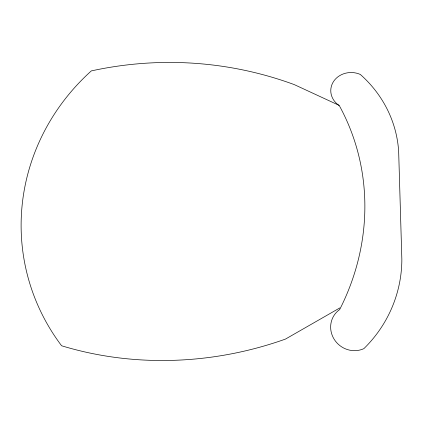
<?xml version="1.0" encoding="UTF-8"?>
<svg xmlns="http://www.w3.org/2000/svg" width="423" height="423" viewBox="0 0 423 423"><rect width="100%" height="100%" fill="white"/><g stroke="black" fill="none" stroke-linecap="round" stroke-linejoin="round"><path stroke-width="0.63" d="M339.833 307.923L285.456 339.093A325.99 286.503 -15.7 0 1 61.594 345.76A218.686 208.343 -10.8 0 1 91.31 70.911A410.786 385.078 -79.2 0 1 294.255 84.6L339.172 105.385A236.774 220.383 -31.2 0 1 339.664 309.562A23.217 22.128 37.7 0 0 334.149 339.235A23.217 22.128 37.7 0 0 363.865 348.652A131.431 127.434 1.9 0 0 401.85 259.251L398.662 151.545A126.001 116.875 -4.3 0 0 360.296 74.432A20.584 18.332 2.7 0 0 333.768 81.163A20.584 18.332 2.7 0 0 339.013 105.417"/></g></svg>
